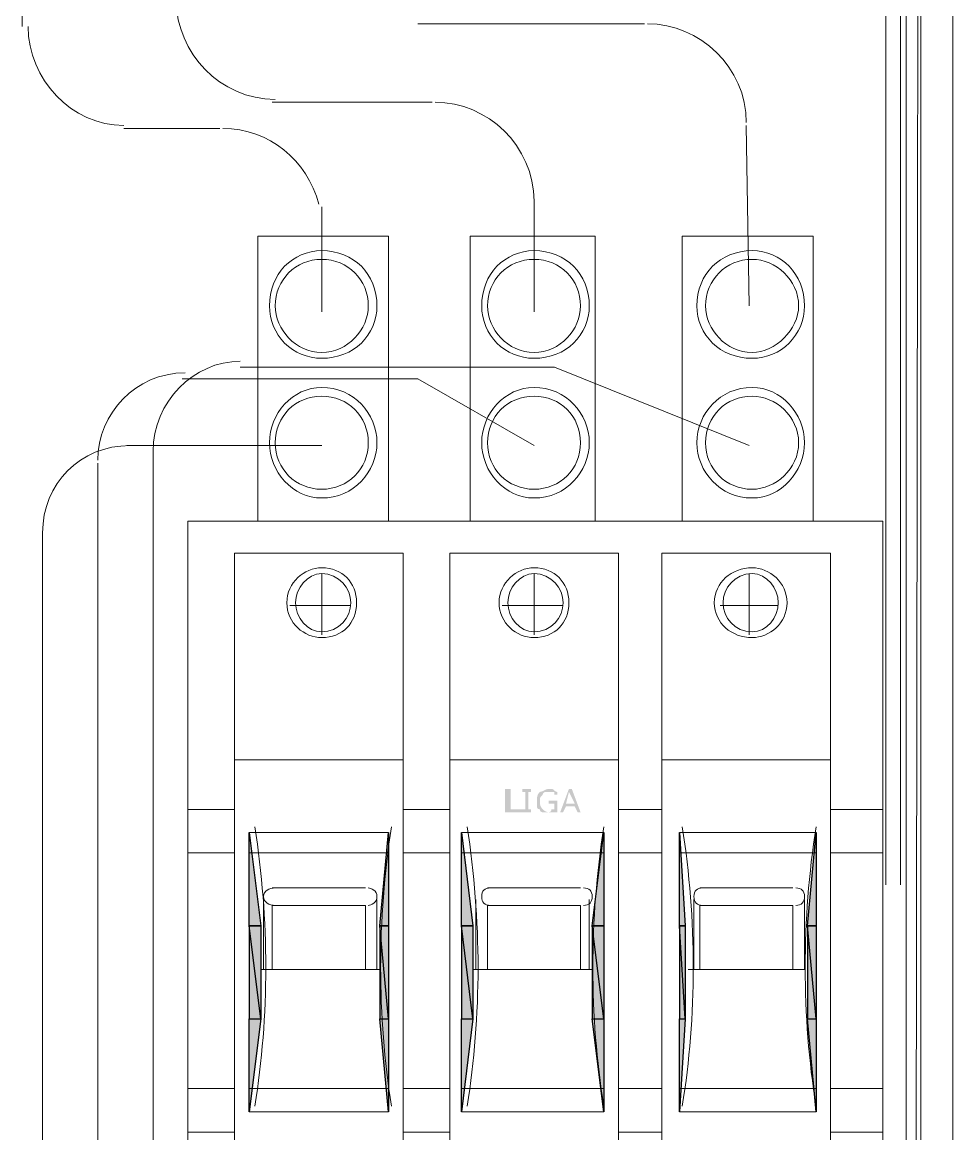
# Model space of a CAD drawing. Header units: metres. Extents: x 2999 to 3164, y 1641 to 1678.
# Drawn here: x 3008.746 to 3009.243, y 1650.737 to 1651.33 of the extents above; entities that cross this region are included whole.
import ezdxf

# ---------------------------------------------------------------- set-up
doc = ezdxf.new("R2010")
doc.units = ezdxf.units.M

msp = doc.modelspace()

# ---------------------------------------------------------------- hatches: boundary and pattern name
at = {"true_color": 0x000007}
h = msp.add_hatch(color=7, dxfattribs=at)
h.paths.add_polyline_path([(3009.01341, 1650.90885), (3009.0041, 1650.90885), (3009.0041, 1650.92127), (3009.0072, 1650.92127), (3009.0072, 1650.9104), (3009.01341, 1650.9104)])
h.paths.add_polyline_path([(3009.01806, 1650.90885), (3009.01341, 1650.90885), (3009.01341, 1650.9104), (3009.01496, 1650.9104), (3009.01496, 1650.91972), (3009.01341, 1650.91972), (3009.01341, 1650.92127), (3009.01806, 1650.92127), (3009.01806, 1650.91972), (3009.01651, 1650.91972), (3009.01651, 1650.9104), (3009.01806, 1650.9104), (3009.01806, 1650.90885), (3009.01806, 1650.9104)])
h.paths.add_polyline_path([(3009.03203, 1650.90885), (3009.03203, 1650.90885), (3009.03184, 1650.90885), (3009.03167, 1650.90885), (3009.03152, 1650.90885), (3009.03137, 1650.90885), (3009.03123, 1650.90885), (3009.03111, 1650.90885), (3009.03099, 1650.90885), (3009.03088, 1650.90885), (3009.03078, 1650.90885), (3009.03067, 1650.90885), (3009.03058, 1650.90885), (3009.03048, 1650.90885), (3009.03038, 1650.90885), (3009.03028, 1650.90885), (3009.03018, 1650.90885), (3009.03008, 1650.90885), (3009.02997, 1650.90885), (3009.02985, 1650.90885), (3009.02972, 1650.90885), (3009.02959, 1650.90885), (3009.02944, 1650.90885), (3009.02928, 1650.90885), (3009.02911, 1650.90885), (3009.02893, 1650.90885), (3009.02893, 1650.90885), (3009.02892, 1650.90885), (3009.0289, 1650.90885), (3009.02886, 1650.90885), (3009.02881, 1650.90885), (3009.02875, 1650.90885), (3009.02868, 1650.90885), (3009.02861, 1650.90885), (3009.02852, 1650.90885), (3009.02844, 1650.90885), (3009.02834, 1650.90885), (3009.02825, 1650.90885), (3009.02815, 1650.90885), (3009.02805, 1650.90885), (3009.02796, 1650.90885), (3009.02787, 1650.90885), (3009.02778, 1650.90885), (3009.02769, 1650.90885), (3009.02762, 1650.90885), (3009.02755, 1650.90885), (3009.02749, 1650.90885), (3009.02744, 1650.90885), (3009.02741, 1650.90885), (3009.02738, 1650.90885), (3009.02737, 1650.90885), (3009.02719, 1650.90885), (3009.02702, 1650.90885), (3009.02686, 1650.90885), (3009.02671, 1650.90885), (3009.02658, 1650.90885), (3009.02645, 1650.90885), (3009.02634, 1650.90885), (3009.02623, 1650.90885), (3009.02612, 1650.90885), (3009.02602, 1650.90885), (3009.02592, 1650.90885), (3009.02582, 1650.90885), (3009.02573, 1650.90885), (3009.02563, 1650.90885), (3009.02553, 1650.90885), (3009.02542, 1650.90885), (3009.02531, 1650.90885), (3009.02519, 1650.90885), (3009.02507, 1650.90885), (3009.02493, 1650.90885), (3009.02479, 1650.90885), (3009.02463, 1650.90885), (3009.02446, 1650.90885), (3009.02427, 1650.90885), (3009.02426, 1650.90885), (3009.02424, 1650.90885), (3009.0242, 1650.90886), (3009.02416, 1650.90886), (3009.0241, 1650.90887), (3009.02403, 1650.90888), (3009.02395, 1650.90889), (3009.02387, 1650.90891), (3009.02378, 1650.90893), (3009.02369, 1650.90896), (3009.02359, 1650.909), (3009.0235, 1650.90905), (3009.0234, 1650.9091), (3009.0233, 1650.90916), (3009.02321, 1650.90923), (3009.02312, 1650.90931), (3009.02304, 1650.9094), (3009.02296, 1650.90951), (3009.02289, 1650.90962), (3009.02283, 1650.90975), (3009.02279, 1650.90989), (3009.02275, 1650.91005), (3009.02273, 1650.91022), (3009.02272, 1650.9104), (3009.02271, 1650.9104), (3009.02269, 1650.91041), (3009.02265, 1650.91041), (3009.0226, 1650.91041), (3009.02255, 1650.91042), (3009.02248, 1650.91043), (3009.0224, 1650.91044), (3009.02232, 1650.91046), (3009.02223, 1650.91049), (3009.02214, 1650.91052), (3009.02204, 1650.91055), (3009.02194, 1650.9106), (3009.02185, 1650.91065), (3009.02175, 1650.91071), (3009.02166, 1650.91078), (3009.02157, 1650.91086), (3009.02149, 1650.91096), (3009.02141, 1650.91106), (3009.02134, 1650.91117), (3009.02128, 1650.9113), (3009.02123, 1650.91144), (3009.0212, 1650.9116), (3009.02117, 1650.91177), (3009.02117, 1650.91196), (3009.02117, 1650.91196), (3009.02117, 1650.91199), (3009.02117, 1650.91203), (3009.02117, 1650.91208), (3009.02117, 1650.91214), (3009.02117, 1650.91222), (3009.02117, 1650.91231), (3009.02117, 1650.91242), (3009.02117, 1650.91253), (3009.02117, 1650.91265), (3009.02117, 1650.91278), (3009.02117, 1650.91293), (3009.02117, 1650.91308), (3009.02117, 1650.91323), (3009.02117, 1650.9134), (3009.02117, 1650.91357), (3009.02117, 1650.91374), (3009.02117, 1650.91392), (3009.02117, 1650.9141), (3009.02117, 1650.91429), (3009.02117, 1650.91448), (3009.02117, 1650.91467), (3009.02117, 1650.91487), (3009.02117, 1650.91506), (3009.02117, 1650.91525), (3009.02117, 1650.91545), (3009.02117, 1650.91564), (3009.02117, 1650.91584), (3009.02118, 1650.91603), (3009.02119, 1650.91622), (3009.02121, 1650.91642), (3009.02122, 1650.91661), (3009.02125, 1650.91681), (3009.02128, 1650.917), (3009.02132, 1650.91719), (3009.02136, 1650.91739), (3009.02141, 1650.91758), (3009.02148, 1650.91778), (3009.02155, 1650.91797), (3009.02163, 1650.91816), (3009.02172, 1650.91836), (3009.02182, 1650.91855), (3009.02194, 1650.91875), (3009.02207, 1650.91894), (3009.02221, 1650.91913), (3009.02236, 1650.91933), (3009.02253, 1650.91952), (3009.02272, 1650.91972), (3009.02291, 1650.91972), (3009.02311, 1650.91975), (3009.0233, 1650.91978), (3009.0235, 1650.91983), (3009.02369, 1650.91989), (3009.02388, 1650.91996), (3009.02408, 1650.92003), (3009.02427, 1650.92012), (3009.02446, 1650.92021), (3009.02466, 1650.9203), (3009.02485, 1650.9204), (3009.02505, 1650.92049), (3009.02524, 1650.92059), (3009.02543, 1650.92068), (3009.02563, 1650.92078), (3009.02582, 1650.92087), (3009.02602, 1650.92095), (3009.02621, 1650.92103), (3009.0264, 1650.92109), (3009.0266, 1650.92115), (3009.02679, 1650.9212), (3009.02699, 1650.92124), (3009.02718, 1650.92126), (3009.02737, 1650.92127), (3009.02738, 1650.92127), (3009.02741, 1650.92127), (3009.02744, 1650.92127), (3009.02749, 1650.92127), (3009.02755, 1650.92127), (3009.02762, 1650.92127), (3009.02769, 1650.92127), (3009.02778, 1650.92127), (3009.02787, 1650.92127), (3009.02796, 1650.92127), (3009.02805, 1650.92127), (3009.02815, 1650.92127), (3009.02825, 1650.92127), (3009.02834, 1650.92127), (3009.02844, 1650.92127), (3009.02852, 1650.92127), (3009.02861, 1650.92127), (3009.02868, 1650.92127), (3009.02875, 1650.92127), (3009.02881, 1650.92127), (3009.02886, 1650.92127), (3009.0289, 1650.92127), (3009.02892, 1650.92127), (3009.02893, 1650.92127), (3009.02911, 1650.92126), (3009.02928, 1650.92124), (3009.02944, 1650.9212), (3009.02959, 1650.92115), (3009.02972, 1650.92109), (3009.02985, 1650.92103), (3009.02997, 1650.92095), (3009.03008, 1650.92087), (3009.03018, 1650.92078), (3009.03028, 1650.92068), (3009.03038, 1650.92059), (3009.03048, 1650.92049), (3009.03058, 1650.9204), (3009.03067, 1650.9203), (3009.03078, 1650.92021), (3009.03088, 1650.92012), (3009.03099, 1650.92003), (3009.03111, 1650.91996), (3009.03123, 1650.91989), (3009.03137, 1650.91983), (3009.03152, 1650.91978), (3009.03167, 1650.91975), (3009.03184, 1650.91972), (3009.03203, 1650.91972), (3009.03203, 1650.91816), (3009.03203, 1650.91816), (3009.03202, 1650.91816), (3009.032, 1650.91816), (3009.03196, 1650.91816), (3009.03192, 1650.91816), (3009.03186, 1650.91816), (3009.03179, 1650.91816), (3009.03171, 1650.91816), (3009.03163, 1650.91816), (3009.03154, 1650.91816), (3009.03145, 1650.91816), (3009.03135, 1650.91816), (3009.03125, 1650.91816), (3009.03116, 1650.91816), (3009.03106, 1650.91816), (3009.03097, 1650.91816), (3009.03088, 1650.91816), (3009.0308, 1650.91816), (3009.03072, 1650.91816), (3009.03065, 1650.91816), (3009.03059, 1650.91816), (3009.03055, 1650.91816), (3009.03051, 1650.91816), (3009.03049, 1650.91816), (3009.03048, 1650.91816), (3009.03048, 1650.91816), (3009.03048, 1650.91816), (3009.03048, 1650.91816), (3009.03048, 1650.91817), (3009.03048, 1650.91817), (3009.03048, 1650.91818), (3009.03048, 1650.91819), (3009.03048, 1650.9182), (3009.03048, 1650.91822), (3009.03048, 1650.91825), (3009.03048, 1650.91828), (3009.03048, 1650.91831), (3009.03048, 1650.91836), (3009.03048, 1650.91841), (3009.03048, 1650.91847), (3009.03048, 1650.91854), (3009.03048, 1650.91862), (3009.03048, 1650.91872), (3009.03048, 1650.91882), (3009.03048, 1650.91893), (3009.03048, 1650.91906), (3009.03048, 1650.9192), (3009.03048, 1650.91936), (3009.03048, 1650.91953), (3009.03048, 1650.91972), (3009.03029, 1650.91972), (3009.03012, 1650.91972), (3009.02997, 1650.91972), (3009.02982, 1650.91972), (3009.0297, 1650.91972), (3009.02958, 1650.91972), (3009.02948, 1650.91972), (3009.02939, 1650.91972), (3009.02931, 1650.91972), (3009.02923, 1650.91972), (3009.02917, 1650.91972), (3009.02912, 1650.91972), (3009.02908, 1650.91972), (3009.02904, 1650.91972), (3009.02901, 1650.91972), (3009.02898, 1650.91972), (3009.02897, 1650.91972), (3009.02895, 1650.91972), (3009.02894, 1650.91972), (3009.02893, 1650.91972), (3009.02893, 1650.91972), (3009.02893, 1650.91972), (3009.02893, 1650.91972), (3009.02893, 1650.91972), (3009.02892, 1650.91972), (3009.0289, 1650.91972), (3009.02886, 1650.91972), (3009.02881, 1650.91972), (3009.02875, 1650.91972), (3009.02868, 1650.91972), (3009.02861, 1650.91972), (3009.02852, 1650.91972), (3009.02844, 1650.91972), (3009.02834, 1650.91972), (3009.02825, 1650.91972), (3009.02815, 1650.91972), (3009.02805, 1650.91972), (3009.02796, 1650.91972), (3009.02787, 1650.91972), (3009.02778, 1650.91972), (3009.02769, 1650.91972), (3009.02762, 1650.91972), (3009.02755, 1650.91972), (3009.02749, 1650.91972), (3009.02744, 1650.91972), (3009.02741, 1650.91972), (3009.02738, 1650.91972), (3009.02737, 1650.91972), (3009.02718, 1650.91972), (3009.02699, 1650.91971), (3009.0268, 1650.91971), (3009.02661, 1650.91971), (3009.02642, 1650.9197), (3009.02624, 1650.91969), (3009.02606, 1650.91968), (3009.02588, 1650.91966), (3009.02571, 1650.91963), (3009.02555, 1650.9196), (3009.02539, 1650.91957), (3009.02524, 1650.91952), (3009.0251, 1650.91947), (3009.02497, 1650.91941), (3009.02484, 1650.91934), (3009.02473, 1650.91926), (3009.02463, 1650.91916), (3009.02454, 1650.91906), (3009.02446, 1650.91895), (3009.02439, 1650.91882), (3009.02434, 1650.91868), (3009.0243, 1650.91852), (3009.02428, 1650.91835), (3009.02427, 1650.91816), (3009.02408, 1650.91798), (3009.02391, 1650.91781), (3009.02376, 1650.91765), (3009.02362, 1650.9175), (3009.02349, 1650.91737), (3009.02337, 1650.91724), (3009.02327, 1650.91713), (3009.02318, 1650.91701), (3009.0231, 1650.91691), (3009.02303, 1650.91681), (3009.02297, 1650.91671), (3009.02291, 1650.91661), (3009.02287, 1650.91651), (3009.02283, 1650.91642), (3009.0228, 1650.91631), (3009.02278, 1650.91621), (3009.02276, 1650.9161), (3009.02274, 1650.91598), (3009.02273, 1650.91586), (3009.02273, 1650.91572), (3009.02272, 1650.91558), (3009.02272, 1650.91542), (3009.02272, 1650.91525), (3009.02272, 1650.91506), (3009.02272, 1650.91487), (3009.02272, 1650.91467), (3009.02272, 1650.91448), (3009.02273, 1650.91428), (3009.02273, 1650.91409), (3009.02274, 1650.9139), (3009.02276, 1650.9137), (3009.02278, 1650.91351), (3009.0228, 1650.91331), (3009.02283, 1650.91312), (3009.02287, 1650.91293), (3009.02291, 1650.91273), (3009.02297, 1650.91254), (3009.02303, 1650.91234), (3009.0231, 1650.91215), (3009.02318, 1650.91196), (3009.02327, 1650.91176), (3009.02337, 1650.91157), (3009.02349, 1650.91137), (3009.02362, 1650.91118), (3009.02376, 1650.91099), (3009.02391, 1650.91079), (3009.02408, 1650.9106), (3009.02427, 1650.9104), (3009.02428, 1650.9104), (3009.0243, 1650.91037), (3009.02434, 1650.91034), (3009.02439, 1650.91029), (3009.02446, 1650.91023), (3009.02454, 1650.91016), (3009.02463, 1650.91009), (3009.02473, 1650.91), (3009.02484, 1650.90991), (3009.02497, 1650.90982), (3009.0251, 1650.90972), (3009.02524, 1650.90963), (3009.02539, 1650.90953), (3009.02555, 1650.90944), (3009.02571, 1650.90934), (3009.02588, 1650.90925), (3009.02606, 1650.90917), (3009.02624, 1650.90909), (3009.02642, 1650.90903), (3009.02661, 1650.90897), (3009.0268, 1650.90892), (3009.02699, 1650.90888), (3009.02718, 1650.90886), (3009.02737, 1650.90885), (3009.02738, 1650.90885), (3009.02741, 1650.90885), (3009.02744, 1650.90886), (3009.02749, 1650.90886), (3009.02755, 1650.90887), (3009.02762, 1650.90888), (3009.02769, 1650.90889), (3009.02778, 1650.90891), (3009.02787, 1650.90893), (3009.02796, 1650.90896), (3009.02805, 1650.909), (3009.02815, 1650.90905), (3009.02825, 1650.9091), (3009.02834, 1650.90916), (3009.02844, 1650.90923), (3009.02852, 1650.90931), (3009.02861, 1650.9094), (3009.02868, 1650.90951), (3009.02875, 1650.90962), (3009.02881, 1650.90975), (3009.02886, 1650.90989), (3009.0289, 1650.91005), (3009.02892, 1650.91022), (3009.02893, 1650.9104), (3009.02893, 1650.9104), (3009.02896, 1650.9104), (3009.02899, 1650.9104), (3009.02904, 1650.9104), (3009.0291, 1650.9104), (3009.02917, 1650.9104), (3009.02925, 1650.9104), (3009.02933, 1650.9104), (3009.02942, 1650.9104), (3009.02951, 1650.9104), (3009.02961, 1650.9104), (3009.0297, 1650.9104), (3009.0298, 1650.9104), (3009.0299, 1650.9104), (3009.02999, 1650.9104), (3009.03008, 1650.9104), (3009.03016, 1650.9104), (3009.03024, 1650.9104), (3009.0303, 1650.9104), (3009.03036, 1650.9104), (3009.03041, 1650.9104), (3009.03045, 1650.9104), (3009.03047, 1650.9104), (3009.03048, 1650.9104), (3009.03048, 1650.91351), (3009.02737, 1650.91351), (3009.02737, 1650.91506), (3009.03203, 1650.91506)])
h.paths.add_polyline_path([(3009.03203, 1650.90885), (3009.03203, 1650.91506)])
h.paths.add_polyline_path([(3009.04445, 1650.90885), (3009.04289, 1650.90885), (3009.04134, 1650.91196), (3009.03669, 1650.91196), (3009.03513, 1650.90885), (3009.03358, 1650.90885), (3009.03824, 1650.92127), (3009.03979, 1650.92127), (3009.04445, 1650.90885), (3009.03979, 1650.92127)])
h.paths.add_polyline_path([(3009.04134, 1650.91351), (3009.03824, 1650.91972), (3009.03669, 1650.91351), (3009.04134, 1650.91351), (3009.03669, 1650.91351)])
for points in [[(3008.86752, 1650.89799), (3008.87373, 1650.84833), (3008.86752, 1650.84833)], [(3008.94202, 1650.89799), (3008.94202, 1650.84833), (3008.93736, 1650.84833)], [(3008.98082, 1650.89799), (3008.98702, 1650.84833), (3008.98082, 1650.84833)], [(3009.05686, 1650.89799), (3009.05686, 1650.84833), (3009.05065, 1650.84833)], [(3009.09721, 1650.89799), (3009.10032, 1650.84833), (3009.09721, 1650.84833)], [(3009.17015, 1650.89799), (3009.17015, 1650.84833), (3009.1655, 1650.84833)], [(3008.86752, 1650.84833), (3008.87373, 1650.84833), (3008.87373, 1650.79866)], [(3008.93736, 1650.84833), (3008.94202, 1650.84833), (3008.94202, 1650.79866)], [(3008.98082, 1650.84833), (3008.98702, 1650.84833), (3008.98702, 1650.79866)], [(3009.05065, 1650.84833), (3009.05686, 1650.84833), (3009.05686, 1650.79866)], [(3009.09721, 1650.84833), (3009.10032, 1650.84833), (3009.10032, 1650.79866)], [(3009.1655, 1650.84833), (3009.17015, 1650.84833), (3009.17015, 1650.79866)]]:
    msp.add_hatch(color=7, dxfattribs=at).paths.add_polyline_path(points)
h = msp.add_hatch(color=7, dxfattribs=at)
h.paths.add_polyline_path([(3008.86752, 1650.84833), (3008.86752, 1650.79866), (3008.87373, 1650.79866)])
h.paths.add_polyline_path([(3008.86752, 1650.79866), (3008.87373, 1650.79866), (3008.86752, 1650.749)])
h = msp.add_hatch(color=7, dxfattribs=at)
h.paths.add_polyline_path([(3008.93736, 1650.84833), (3008.93736, 1650.79866), (3008.94202, 1650.79866)])
h.paths.add_polyline_path([(3008.93736, 1650.79866), (3008.94202, 1650.79866), (3008.94202, 1650.749)])
h = msp.add_hatch(color=7, dxfattribs=at)
h.paths.add_polyline_path([(3008.98082, 1650.84833), (3008.98082, 1650.79866), (3008.98702, 1650.79866)])
h.paths.add_polyline_path([(3008.98082, 1650.79866), (3008.98702, 1650.79866), (3008.98082, 1650.749)])
h = msp.add_hatch(color=7, dxfattribs=at)
h.paths.add_polyline_path([(3009.05065, 1650.84833), (3009.05065, 1650.79866), (3009.05686, 1650.79866)])
h.paths.add_polyline_path([(3009.05065, 1650.79866), (3009.05686, 1650.79866), (3009.05686, 1650.749)])
h = msp.add_hatch(color=7, dxfattribs=at)
h.paths.add_polyline_path([(3009.09721, 1650.84833), (3009.09721, 1650.79866), (3009.10032, 1650.79866)])
h.paths.add_polyline_path([(3009.09721, 1650.79866), (3009.10032, 1650.79866), (3009.09721, 1650.749)])
h = msp.add_hatch(color=7, dxfattribs=at)
h.paths.add_polyline_path([(3009.1655, 1650.84833), (3009.1655, 1650.79866), (3009.17015, 1650.79866)])
h.paths.add_polyline_path([(3009.1655, 1650.79866), (3009.17015, 1650.79866), (3009.17015, 1650.749)])

# ---------------------------------------------------------------- linework, layer by layer
at = {"color": 7, "linetype": 'Continuous', "lineweight": 20, "true_color": 0x000007}
for points in [[(3009.21826, 1652.45925), (3009.21516, 1652.46235), (3009.21826, 1652.59737), (3009.21516, 1652.59271), (3009.21516, 1650.87005)], [(3009.2074, 1650.87005), (3009.2074, 1652.59271), (3009.2074, 1652.59271)], [(3009.2431, 1652.5834), (3009.2431, 1650.15771), (3009.2431, 1650.15771)], [(3009.2431, 1652.57564), (3009.2431, 1650.15616), (3009.2431, 1650.15616)], [(3009.22602, 1650.21979), (3009.22602, 1652.46546), (3009.21826, 1652.45925), (3009.21826, 1650.21979)], [(3009.22602, 1650.21979), (3009.22292, 1650.22134), (3009.22602, 1652.46546), (3009.22292, 1652.46856)], [(3008.90632, 1651.03611), (3008.90632, 1651.01904), (3008.88925, 1651.01904)], [(3009.01962, 1651.03611), (3009.01962, 1651.01904), (3009.00254, 1651.01904)], [(3009.13446, 1651.03611), (3009.13446, 1651.01904), (3009.14998, 1651.01904)], [(3008.92184, 1651.01904), (3008.90632, 1651.01904), (3008.90632, 1651.00352)], [(3009.03513, 1651.01904), (3009.01962, 1651.01904), (3009.01962, 1651.00352)], [(3009.11894, 1651.01904), (3009.13446, 1651.01904), (3009.13446, 1651.00352)], [(3008.85976, 1650.93679), (3008.94978, 1650.93679), (3008.94978, 1650.93679)], [(3008.97461, 1650.93679), (3009.06462, 1650.93679), (3009.06462, 1650.93679)], [(3009.17791, 1650.93679), (3009.0879, 1650.93679), (3009.0879, 1650.93679)], [(3008.85976, 1650.73814), (3008.83493, 1650.73814), (3008.83493, 1650.9104)], [(3008.83493, 1650.9104), (3008.85976, 1650.9104), (3008.85976, 1650.9104)], [(3008.97461, 1650.9104), (3008.94978, 1650.9104), (3008.94978, 1650.9104)], [(3009.0879, 1650.9104), (3009.06462, 1650.9104), (3009.06462, 1650.9104)], [(3009.17791, 1650.9104), (3009.20585, 1650.9104), (3009.20585, 1650.9104)], [(3008.86752, 1650.89799), (3008.94202, 1650.89799), (3008.94202, 1650.89799)], [(3008.94202, 1650.89799), (3008.94202, 1650.749), (3008.86752, 1650.749)], [(3008.86752, 1650.749), (3008.86752, 1650.89799), (3008.86752, 1650.89799)], [(3008.98082, 1650.89799), (3009.05686, 1650.89799), (3009.05686, 1650.89799)], [(3009.05686, 1650.89799), (3009.05686, 1650.749), (3008.98082, 1650.749)], [(3008.98082, 1650.749), (3008.98082, 1650.89799), (3008.98082, 1650.89799)], [(3009.17015, 1650.89799), (3009.09721, 1650.89799), (3009.09721, 1650.89799)], [(3009.09721, 1650.89799), (3009.09721, 1650.749), (3009.17015, 1650.749)], [(3009.17015, 1650.749), (3009.17015, 1650.89799), (3009.17015, 1650.89799)], [(3008.85976, 1650.88712), (3008.83493, 1650.88712), (3008.83493, 1650.88712)], [(3008.94202, 1650.88712), (3008.86752, 1650.88712), (3008.86752, 1650.88712)], [(3008.97461, 1650.88712), (3008.94978, 1650.88712), (3008.94978, 1650.88712)], [(3009.05686, 1650.88712), (3008.98082, 1650.88712), (3008.98082, 1650.88712)], [(3009.0879, 1650.88712), (3009.06462, 1650.88712), (3009.06462, 1650.88712)], [(3009.17015, 1650.88712), (3009.09721, 1650.88712), (3009.09721, 1650.88712)], [(3009.20585, 1650.88712), (3009.17791, 1650.88712), (3009.17791, 1650.88712)], [(3008.87994, 1650.8685), (3008.9296, 1650.8685), (3008.9296, 1650.8685)], [(3008.99478, 1650.8685), (3009.04445, 1650.8685), (3009.04445, 1650.8685)], [(3009.15774, 1650.8685), (3009.10808, 1650.8685), (3009.10808, 1650.8685)], [(3008.87528, 1650.86229), (3008.87528, 1650.82505), (3008.87528, 1650.82505)], [(3008.9296, 1650.85919), (3008.87994, 1650.85919), (3008.87994, 1650.85919)], [(3008.87994, 1650.85919), (3008.87994, 1650.82505), (3008.87994, 1650.82505)], [(3008.9296, 1650.85919), (3008.9296, 1650.82505), (3008.9296, 1650.82505)], [(3008.93581, 1650.86229), (3008.93581, 1650.82505), (3008.93581, 1650.82505)], [(3008.98858, 1650.86229), (3008.98858, 1650.82505), (3008.98858, 1650.82505)], [(3009.04445, 1650.85919), (3008.99478, 1650.85919), (3008.99478, 1650.85919)], [(3008.99478, 1650.85919), (3008.99478, 1650.82505), (3008.99478, 1650.82505)], [(3009.04445, 1650.85919), (3009.04445, 1650.82505), (3009.04445, 1650.82505)], [(3009.0491, 1650.86229), (3009.0491, 1650.82505), (3009.0491, 1650.82505)], [(3009.10497, 1650.86229), (3009.10497, 1650.82505), (3009.10497, 1650.82505)], [(3009.10808, 1650.85919), (3009.15774, 1650.85919), (3009.15774, 1650.85919)], [(3009.10808, 1650.85919), (3009.10808, 1650.82505), (3009.10808, 1650.82505)], [(3009.15774, 1650.85919), (3009.15774, 1650.82505), (3009.15774, 1650.82505)], [(3009.16395, 1650.86229), (3009.16395, 1650.82505), (3009.16395, 1650.82505)], [(3008.87373, 1650.82505), (3008.93736, 1650.82505), (3008.93736, 1650.82505)], [(3008.98702, 1650.82505), (3009.05065, 1650.82505), (3009.05065, 1650.82505)], [(3009.16395, 1650.82505), (3009.10187, 1650.82505), (3009.10187, 1650.82505)], [(3008.85976, 1650.76142), (3008.83493, 1650.76142), (3008.83493, 1650.76142)], [(3008.94202, 1650.76142), (3008.86752, 1650.76142), (3008.86752, 1650.76142)], [(3008.97461, 1650.76142), (3008.94978, 1650.76142), (3008.94978, 1650.76142)], [(3009.05686, 1650.76142), (3008.98082, 1650.76142), (3008.98082, 1650.76142)], [(3009.0879, 1650.76142), (3009.06462, 1650.76142), (3009.06462, 1650.76142)], [(3009.17015, 1650.76142), (3009.09721, 1650.76142), (3009.09721, 1650.76142)], [(3009.20585, 1650.76142), (3009.17791, 1650.76142), (3009.17791, 1650.76142)], [(3008.97461, 1650.73814), (3008.94978, 1650.73814), (3008.94978, 1650.73814)], [(3009.0879, 1650.73814), (3009.06462, 1650.73814), (3009.06462, 1650.73814)], [(3009.20585, 1650.73814), (3009.17791, 1650.73814), (3009.17791, 1650.73814)]]:
    msp.add_lwpolyline(points, dxfattribs=at)
at = {"color": 1, "linetype": 'Continuous', "lineweight": 20, "true_color": 0x000001}
for points in [[(3008.74647, 1651.40858), (3008.74647, 1651.32788), (3008.74647, 1651.32788)], [(3008.95754, 1651.32943), (3009.07859, 1651.32943), (3009.07859, 1651.32943)], [(3008.87994, 1651.28753), (3008.9653, 1651.28753), (3008.9653, 1651.28753)], [(3008.80079, 1651.27356), (3008.852, 1651.27356), (3008.852, 1651.27356)], [(3009.13291, 1651.27511), (3009.13446, 1651.17889), (3009.13446, 1651.17889)], [(3008.90632, 1651.23166), (3008.90632, 1651.17579), (3008.90632, 1651.17579)], [(3009.01962, 1651.23476), (3009.01962, 1651.17579), (3009.01962, 1651.17579)], [(3009.13446, 1651.1044), (3009.03048, 1651.1463), (3008.86287, 1651.1463)], [(3009.01962, 1651.1044), (3008.95754, 1651.14009), (3008.83183, 1651.14009)], [(3008.90632, 1651.1044), (3008.80234, 1651.1044), (3008.80234, 1651.1044)], [(3008.81631, 1651.10129), (3008.81631, 1650.31911), (3008.81631, 1650.31911)], [(3008.78682, 1651.09509), (3008.78682, 1650.30049), (3008.78682, 1650.30049)], [(3008.75734, 1651.05784), (3008.75734, 1650.28187), (3008.75734, 1650.28187)]]:
    msp.add_lwpolyline(points, dxfattribs=at)
at = {"color": 7, "linetype": 'Continuous', "lineweight": 20, "true_color": 0x000007}
for points in [[(3008.94202, 1651.06405), (3008.87218, 1651.06405), (3008.87218, 1651.21614), (3008.94202, 1651.21614)], [(3009.05221, 1651.06405), (3008.98547, 1651.06405), (3008.98547, 1651.21614), (3009.05221, 1651.21614)], [(3009.1686, 1651.06405), (3009.09876, 1651.06405), (3009.09876, 1651.21614), (3009.1686, 1651.21614)], [(3008.83493, 1651.06405), (3009.20585, 1651.06405), (3009.20585, 1650.5845), (3008.83493, 1650.5845)], [(3008.85976, 1650.60001), (3008.94978, 1650.60001), (3008.94978, 1651.04698), (3008.85976, 1651.04698)], [(3008.97461, 1650.60001), (3009.06462, 1650.60001), (3009.06462, 1651.04698), (3008.97461, 1651.04698)], [(3009.17791, 1650.60001), (3009.0879, 1650.60001), (3009.0879, 1651.04698), (3009.17791, 1651.04698)], [(3009.20585, 1650.9104), (3009.20585, 1650.73814)]]:
    msp.add_lwpolyline(points, close=True, dxfattribs=at)
at = {"color": 7, "linetype": 'Continuous', "lineweight": -2, "true_color": 0x000007}
for points in [[(3008.86752, 1650.89799), (3008.87373, 1650.84833), (3008.86752, 1650.84833)], [(3008.94202, 1650.89799), (3008.94202, 1650.84833), (3008.93736, 1650.84833)], [(3008.98082, 1650.89799), (3008.98702, 1650.84833), (3008.98082, 1650.84833)], [(3009.05686, 1650.89799), (3009.05686, 1650.84833), (3009.05065, 1650.84833)], [(3009.09721, 1650.89799), (3009.10032, 1650.84833), (3009.09721, 1650.84833)], [(3009.17015, 1650.89799), (3009.17015, 1650.84833), (3009.1655, 1650.84833)], [(3008.86752, 1650.84833), (3008.86752, 1650.79866), (3008.87373, 1650.79866)], [(3008.86752, 1650.84833), (3008.87373, 1650.84833), (3008.87373, 1650.79866)], [(3008.93736, 1650.84833), (3008.93736, 1650.79866), (3008.94202, 1650.79866)], [(3008.93736, 1650.84833), (3008.94202, 1650.84833), (3008.94202, 1650.79866)], [(3008.98082, 1650.84833), (3008.98082, 1650.79866), (3008.98702, 1650.79866)], [(3008.98082, 1650.84833), (3008.98702, 1650.84833), (3008.98702, 1650.79866)], [(3009.05065, 1650.84833), (3009.05065, 1650.79866), (3009.05686, 1650.79866)], [(3009.05065, 1650.84833), (3009.05686, 1650.84833), (3009.05686, 1650.79866)], [(3009.09721, 1650.84833), (3009.09721, 1650.79866), (3009.10032, 1650.79866)], [(3009.09721, 1650.84833), (3009.10032, 1650.84833), (3009.10032, 1650.79866)], [(3009.1655, 1650.84833), (3009.1655, 1650.79866), (3009.17015, 1650.79866)], [(3009.1655, 1650.84833), (3009.17015, 1650.84833), (3009.17015, 1650.79866)], [(3008.86752, 1650.79866), (3008.87373, 1650.79866), (3008.86752, 1650.749)], [(3008.93736, 1650.79866), (3008.94202, 1650.79866), (3008.94202, 1650.749)], [(3008.98082, 1650.79866), (3008.98702, 1650.79866), (3008.98082, 1650.749)], [(3009.05065, 1650.79866), (3009.05686, 1650.79866), (3009.05686, 1650.749)], [(3009.09721, 1650.79866), (3009.10032, 1650.79866), (3009.09721, 1650.749)], [(3009.1655, 1650.79866), (3009.17015, 1650.79866), (3009.17015, 1650.749)]]:
    msp.add_lwpolyline(points, close=True, dxfattribs=at)
at = {"color": 1, "linetype": 'Continuous', "lineweight": 20, "true_color": 0x000001}
for points in [[(3008.82873, 1651.34185), (3008.82873, 1651.31391), (3008.852, 1651.28908), (3008.88149, 1651.28908)], [(3008.74958, 1651.32788), (3008.74958, 1651.29994), (3008.77286, 1651.27511), (3008.80079, 1651.27511)], [(3009.13291, 1651.27666), (3009.13291, 1651.30615), (3009.10808, 1651.32943), (3009.08014, 1651.32943)], [(3009.01962, 1651.23476), (3009.01962, 1651.26425), (3008.99478, 1651.28753), (3008.96685, 1651.28753)], [(3008.90477, 1651.23321), (3008.89856, 1651.25649), (3008.87839, 1651.27356), (3008.85356, 1651.27356)], [(3008.86287, 1651.1494), (3008.83804, 1651.1494), (3008.81631, 1651.12768), (3008.81631, 1651.10129)], [(3008.83338, 1651.1432), (3008.807, 1651.1432), (3008.78682, 1651.12147), (3008.78682, 1651.09664)], [(3008.80389, 1651.1044), (3008.77751, 1651.1044), (3008.75734, 1651.08422), (3008.75734, 1651.05784)]]:
    msp.add_open_spline(points, degree=3, dxfattribs=at)
at = {"color": 7, "linetype": 'Continuous', "lineweight": 20, "true_color": 0x000007}
for points, knots in [([(3008.93581, 1651.17889), (3008.93581, 1651.19596), (3008.92339, 1651.20838), (3008.90632, 1651.20838), (3008.90632, 1651.20838), (3008.8908, 1651.20838), (3008.87839, 1651.19596), (3008.87839, 1651.17889), (3008.87839, 1651.17889), (3008.87839, 1651.16337), (3008.8908, 1651.15096), (3008.90632, 1651.15096), (3008.90632, 1651.15096), (3008.92339, 1651.15096), (3008.93581, 1651.16337), (3008.93581, 1651.17889)], [0, 0, 0, 0, 0.0625, 0.0625, 0.0625, 0.062501, 0.125, 0.125, 0.125, 0.125001, 0.1875, 0.1875, 0.1875, 0.187501, 1, 1, 1, 1]), ([(3009.0491, 1651.17889), (3009.0491, 1651.19596), (3009.03669, 1651.20838), (3009.01962, 1651.20838), (3009.01962, 1651.20838), (3009.0041, 1651.20838), (3008.99168, 1651.19596), (3008.99168, 1651.17889), (3008.99168, 1651.17889), (3008.99168, 1651.16337), (3009.0041, 1651.15096), (3009.01962, 1651.15096), (3009.01962, 1651.15096), (3009.03669, 1651.15096), (3009.0491, 1651.16337), (3009.0491, 1651.17889)], [0, 0, 0, 0, 0.0625, 0.0625, 0.0625, 0.062501, 0.125, 0.125, 0.125, 0.125001, 0.1875, 0.1875, 0.1875, 0.187501, 1, 1, 1, 1]), ([(3009.16395, 1651.17889), (3009.16395, 1651.19596), (3009.15153, 1651.20838), (3009.13601, 1651.20838), (3009.13601, 1651.20838), (3009.11894, 1651.20838), (3009.10652, 1651.19596), (3009.10652, 1651.17889), (3009.10652, 1651.17889), (3009.10652, 1651.16337), (3009.11894, 1651.15096), (3009.13601, 1651.15096), (3009.13601, 1651.15096), (3009.15153, 1651.15096), (3009.16395, 1651.16337), (3009.16395, 1651.17889)], [0, 0, 0, 0, 0.0625, 0.0625, 0.0625, 0.062501, 0.125, 0.125, 0.125, 0.125001, 0.1875, 0.1875, 0.1875, 0.187501, 1, 1, 1, 1]), ([(3008.93115, 1651.17889), (3008.93115, 1651.19286), (3008.92029, 1651.20372), (3008.90632, 1651.20372), (3008.90632, 1651.20372), (3008.89236, 1651.20372), (3008.88149, 1651.19286), (3008.88149, 1651.17889), (3008.88149, 1651.17889), (3008.88149, 1651.16648), (3008.89236, 1651.15406), (3008.90632, 1651.15406), (3008.90632, 1651.15406), (3008.92029, 1651.15406), (3008.93115, 1651.16648), (3008.93115, 1651.17889)], [0, 0, 0, 0, 0.0625, 0.0625, 0.0625, 0.062501, 0.125, 0.125, 0.125, 0.125001, 0.1875, 0.1875, 0.1875, 0.187501, 1, 1, 1, 1]), ([(3009.04445, 1651.17889), (3009.04445, 1651.19286), (3009.03358, 1651.20372), (3009.01962, 1651.20372), (3009.01962, 1651.20372), (3009.00565, 1651.20372), (3008.99478, 1651.19286), (3008.99478, 1651.17889), (3008.99478, 1651.17889), (3008.99478, 1651.16648), (3009.00565, 1651.15406), (3009.01962, 1651.15406), (3009.01962, 1651.15406), (3009.03358, 1651.15406), (3009.04445, 1651.16648), (3009.04445, 1651.17889)], [0, 0, 0, 0, 0.0625, 0.0625, 0.0625, 0.062501, 0.125, 0.125, 0.125, 0.125001, 0.1875, 0.1875, 0.1875, 0.187501, 1, 1, 1, 1]), ([(3009.16084, 1651.17889), (3009.16084, 1651.19286), (3009.14843, 1651.20372), (3009.13601, 1651.20372), (3009.13601, 1651.20372), (3009.12204, 1651.20372), (3009.11118, 1651.19286), (3009.11118, 1651.17889), (3009.11118, 1651.17889), (3009.11118, 1651.16648), (3009.12204, 1651.15406), (3009.13601, 1651.15406), (3009.13601, 1651.15406), (3009.14843, 1651.15406), (3009.16084, 1651.16648), (3009.16084, 1651.17889)], [0, 0, 0, 0, 0.0625, 0.0625, 0.0625, 0.062501, 0.125, 0.125, 0.125, 0.125001, 0.1875, 0.1875, 0.1875, 0.187501, 1, 1, 1, 1]), ([(3008.93581, 1651.10595), (3008.93581, 1651.12147), (3008.92339, 1651.13544), (3008.90632, 1651.13544), (3008.90632, 1651.13544), (3008.8908, 1651.13544), (3008.87839, 1651.12147), (3008.87839, 1651.10595), (3008.87839, 1651.10595), (3008.87839, 1651.09043), (3008.8908, 1651.07646), (3008.90632, 1651.07646), (3008.90632, 1651.07646), (3008.92339, 1651.07646), (3008.93581, 1651.09043), (3008.93581, 1651.10595)], [0, 0, 0, 0, 0.0625, 0.0625, 0.0625, 0.062501, 0.125, 0.125, 0.125, 0.125001, 0.1875, 0.1875, 0.1875, 0.187501, 1, 1, 1, 1]), ([(3009.0491, 1651.10595), (3009.0491, 1651.12147), (3009.03669, 1651.13544), (3009.01962, 1651.13544), (3009.01962, 1651.13544), (3009.0041, 1651.13544), (3008.99168, 1651.12147), (3008.99168, 1651.10595), (3008.99168, 1651.10595), (3008.99168, 1651.09043), (3009.0041, 1651.07646), (3009.01962, 1651.07646), (3009.01962, 1651.07646), (3009.03669, 1651.07646), (3009.0491, 1651.09043), (3009.0491, 1651.10595)], [0, 0, 0, 0, 0.0625, 0.0625, 0.0625, 0.062501, 0.125, 0.125, 0.125, 0.125001, 0.1875, 0.1875, 0.1875, 0.187501, 1, 1, 1, 1]), ([(3009.16395, 1651.10595), (3009.16395, 1651.12147), (3009.15153, 1651.13544), (3009.13601, 1651.13544), (3009.13601, 1651.13544), (3009.11894, 1651.13544), (3009.10652, 1651.12147), (3009.10652, 1651.10595), (3009.10652, 1651.10595), (3009.10652, 1651.09043), (3009.11894, 1651.07646), (3009.13601, 1651.07646), (3009.13601, 1651.07646), (3009.15153, 1651.07646), (3009.16395, 1651.09043), (3009.16395, 1651.10595)], [0, 0, 0, 0, 0.0625, 0.0625, 0.0625, 0.062501, 0.125, 0.125, 0.125, 0.125001, 0.1875, 0.1875, 0.1875, 0.187501, 1, 1, 1, 1]), ([(3008.93115, 1651.10595), (3008.93115, 1651.11992), (3008.92029, 1651.13078), (3008.90632, 1651.13078), (3008.90632, 1651.13078), (3008.89236, 1651.13078), (3008.88149, 1651.11992), (3008.88149, 1651.10595), (3008.88149, 1651.10595), (3008.88149, 1651.09198), (3008.89236, 1651.08112), (3008.90632, 1651.08112), (3008.90632, 1651.08112), (3008.92029, 1651.08112), (3008.93115, 1651.09198), (3008.93115, 1651.10595)], [0, 0, 0, 0, 0.0625, 0.0625, 0.0625, 0.062501, 0.125, 0.125, 0.125, 0.125001, 0.1875, 0.1875, 0.1875, 0.187501, 1, 1, 1, 1]), ([(3009.04445, 1651.10595), (3009.04445, 1651.11992), (3009.03358, 1651.13078), (3009.01962, 1651.13078), (3009.01962, 1651.13078), (3009.00565, 1651.13078), (3008.99478, 1651.11992), (3008.99478, 1651.10595), (3008.99478, 1651.10595), (3008.99478, 1651.09198), (3009.00565, 1651.08112), (3009.01962, 1651.08112), (3009.01962, 1651.08112), (3009.03358, 1651.08112), (3009.04445, 1651.09198), (3009.04445, 1651.10595)], [0, 0, 0, 0, 0.0625, 0.0625, 0.0625, 0.062501, 0.125, 0.125, 0.125, 0.125001, 0.1875, 0.1875, 0.1875, 0.187501, 1, 1, 1, 1]), ([(3009.16084, 1651.10595), (3009.16084, 1651.11992), (3009.14843, 1651.13078), (3009.13601, 1651.13078), (3009.13601, 1651.13078), (3009.12204, 1651.13078), (3009.11118, 1651.11992), (3009.11118, 1651.10595), (3009.11118, 1651.10595), (3009.11118, 1651.09198), (3009.12204, 1651.08112), (3009.13601, 1651.08112), (3009.13601, 1651.08112), (3009.14843, 1651.08112), (3009.16084, 1651.09198), (3009.16084, 1651.10595)], [0, 0, 0, 0, 0.0625, 0.0625, 0.0625, 0.062501, 0.125, 0.125, 0.125, 0.125001, 0.1875, 0.1875, 0.1875, 0.187501, 1, 1, 1, 1]), ([(3008.92495, 1651.02059), (3008.92495, 1651.03146), (3008.91719, 1651.03922), (3008.90632, 1651.03922), (3008.90632, 1651.03922), (3008.89701, 1651.03922), (3008.8877, 1651.03146), (3008.8877, 1651.02059), (3008.8877, 1651.02059), (3008.8877, 1651.00973), (3008.89701, 1651.00197), (3008.90632, 1651.00197), (3008.90632, 1651.00197), (3008.91719, 1651.00197), (3008.92495, 1651.00973), (3008.92495, 1651.02059)], [0, 0, 0, 0, 0.0625, 0.0625, 0.0625, 0.062501, 0.125, 0.125, 0.125, 0.125001, 0.1875, 0.1875, 0.1875, 0.187501, 1, 1, 1, 1]), ([(3008.92184, 1651.02059), (3008.92184, 1651.02835), (3008.91563, 1651.03611), (3008.90632, 1651.03611), (3008.90632, 1651.03611), (3008.89856, 1651.03611), (3008.89236, 1651.02835), (3008.89236, 1651.02059), (3008.89236, 1651.02059), (3008.89236, 1651.01283), (3008.89856, 1651.00507), (3008.90632, 1651.00507), (3008.90632, 1651.00507), (3008.91563, 1651.00507), (3008.92184, 1651.01283), (3008.92184, 1651.02059)], [0, 0, 0, 0, 0.0625, 0.0625, 0.0625, 0.062501, 0.125, 0.125, 0.125, 0.125001, 0.1875, 0.1875, 0.1875, 0.187501, 1, 1, 1, 1]), ([(3009.03824, 1651.02059), (3009.03824, 1651.03146), (3009.03048, 1651.03922), (3009.01962, 1651.03922), (3009.01962, 1651.03922), (3009.0103, 1651.03922), (3009.00099, 1651.03146), (3009.00099, 1651.02059), (3009.00099, 1651.02059), (3009.00099, 1651.00973), (3009.0103, 1651.00197), (3009.01962, 1651.00197), (3009.01962, 1651.00197), (3009.03048, 1651.00197), (3009.03824, 1651.00973), (3009.03824, 1651.02059)], [0, 0, 0, 0, 0.0625, 0.0625, 0.0625, 0.062501, 0.125, 0.125, 0.125, 0.125001, 0.1875, 0.1875, 0.1875, 0.187501, 1, 1, 1, 1]), ([(3009.03513, 1651.02059), (3009.03513, 1651.02835), (3009.02893, 1651.03611), (3009.01962, 1651.03611), (3009.01962, 1651.03611), (3009.01186, 1651.03611), (3009.00565, 1651.02835), (3009.00565, 1651.02059), (3009.00565, 1651.02059), (3009.00565, 1651.01283), (3009.01186, 1651.00507), (3009.01962, 1651.00507), (3009.01962, 1651.00507), (3009.02893, 1651.00507), (3009.03513, 1651.01283), (3009.03513, 1651.02059)], [0, 0, 0, 0, 0.0625, 0.0625, 0.0625, 0.062501, 0.125, 0.125, 0.125, 0.125001, 0.1875, 0.1875, 0.1875, 0.187501, 1, 1, 1, 1]), ([(3009.15463, 1651.02059), (3009.15463, 1651.03146), (3009.14532, 1651.03922), (3009.13601, 1651.03922), (3009.13601, 1651.03922), (3009.12515, 1651.03922), (3009.11584, 1651.03146), (3009.11584, 1651.02059), (3009.11584, 1651.02059), (3009.11584, 1651.00973), (3009.12515, 1651.00197), (3009.13601, 1651.00197), (3009.13601, 1651.00197), (3009.14532, 1651.00197), (3009.15463, 1651.00973), (3009.15463, 1651.02059)], [0, 0, 0, 0, 0.0625, 0.0625, 0.0625, 0.062501, 0.125, 0.125, 0.125, 0.125001, 0.1875, 0.1875, 0.1875, 0.187501, 1, 1, 1, 1]), ([(3009.14998, 1651.02059), (3009.14998, 1651.02835), (3009.14377, 1651.03611), (3009.13601, 1651.03611), (3009.13601, 1651.03611), (3009.1267, 1651.03611), (3009.12049, 1651.02835), (3009.12049, 1651.02059), (3009.12049, 1651.02059), (3009.12049, 1651.01283), (3009.1267, 1651.00507), (3009.13601, 1651.00507), (3009.13601, 1651.00507), (3009.14377, 1651.00507), (3009.14998, 1651.01283), (3009.14998, 1651.02059)], [0, 0, 0, 0, 0.0625, 0.0625, 0.0625, 0.062501, 0.125, 0.125, 0.125, 0.125001, 0.1875, 0.1875, 0.1875, 0.187501, 1, 1, 1, 1]), ([(3008.88149, 1650.8685), (3008.87839, 1650.8685), (3008.87528, 1650.86695), (3008.87528, 1650.86385), (3008.87528, 1650.86385), (3008.87528, 1650.86074), (3008.87839, 1650.85919), (3008.88149, 1650.85919)], [0, 0, 0, 0, 0.125, 0.125, 0.125, 0.125001, 1, 1, 1, 1]), ([(3008.93115, 1650.85919), (3008.93271, 1650.85919), (3008.93581, 1650.86074), (3008.93581, 1650.86385), (3008.93581, 1650.86385), (3008.93581, 1650.86695), (3008.93271, 1650.8685), (3008.93115, 1650.8685)], [0, 0, 0, 0, 0.125, 0.125, 0.125, 0.125001, 1, 1, 1, 1]), ([(3008.99634, 1650.8685), (3008.99323, 1650.8685), (3008.99168, 1650.86695), (3008.99168, 1650.86385), (3008.99168, 1650.86385), (3008.99168, 1650.86074), (3008.99323, 1650.85919), (3008.99634, 1650.85919)], [0, 0, 0, 0, 0.125, 0.125, 0.125, 0.125001, 1, 1, 1, 1]), ([(3009.046, 1650.85919), (3009.0491, 1650.85919), (3009.05065, 1650.86074), (3009.05065, 1650.86385), (3009.05065, 1650.86385), (3009.05065, 1650.86695), (3009.0491, 1650.8685), (3009.046, 1650.8685)], [0, 0, 0, 0, 0.125, 0.125, 0.125, 0.125001, 1, 1, 1, 1]), ([(3009.10963, 1650.8685), (3009.10652, 1650.8685), (3009.10497, 1650.86695), (3009.10497, 1650.86385), (3009.10497, 1650.86385), (3009.10497, 1650.86074), (3009.10652, 1650.85919), (3009.10963, 1650.85919)], [0, 0, 0, 0, 0.125, 0.125, 0.125, 0.125001, 1, 1, 1, 1]), ([(3009.15929, 1650.85919), (3009.16239, 1650.85919), (3009.16395, 1650.86074), (3009.16395, 1650.86385), (3009.16395, 1650.86385), (3009.16395, 1650.86695), (3009.16239, 1650.8685), (3009.15929, 1650.8685)], [0, 0, 0, 0, 0.125, 0.125, 0.125, 0.125001, 1, 1, 1, 1])]:
    msp.add_open_spline(points, degree=3, knots=knots, dxfattribs=at)
for points in [[(3008.87063, 1650.75211), (3008.87839, 1650.80022), (3008.87839, 1650.85143), (3008.87063, 1650.90109)], [(3008.94357, 1650.90109), (3008.93581, 1650.85143), (3008.93581, 1650.80022), (3008.94357, 1650.75211)], [(3008.98392, 1650.75211), (3008.99168, 1650.80022), (3008.99168, 1650.85143), (3008.98392, 1650.90109)], [(3009.05686, 1650.90109), (3009.0491, 1650.85143), (3009.0491, 1650.80022), (3009.05686, 1650.75211)], [(3009.09876, 1650.75211), (3009.10652, 1650.80022), (3009.10652, 1650.85143), (3009.09876, 1650.90109)], [(3009.17015, 1650.90109), (3009.16239, 1650.85143), (3009.16239, 1650.80022), (3009.17015, 1650.75211)]]:
    msp.add_open_spline(points, degree=3, dxfattribs=at)

doc.saveas('drawing.dxf')
